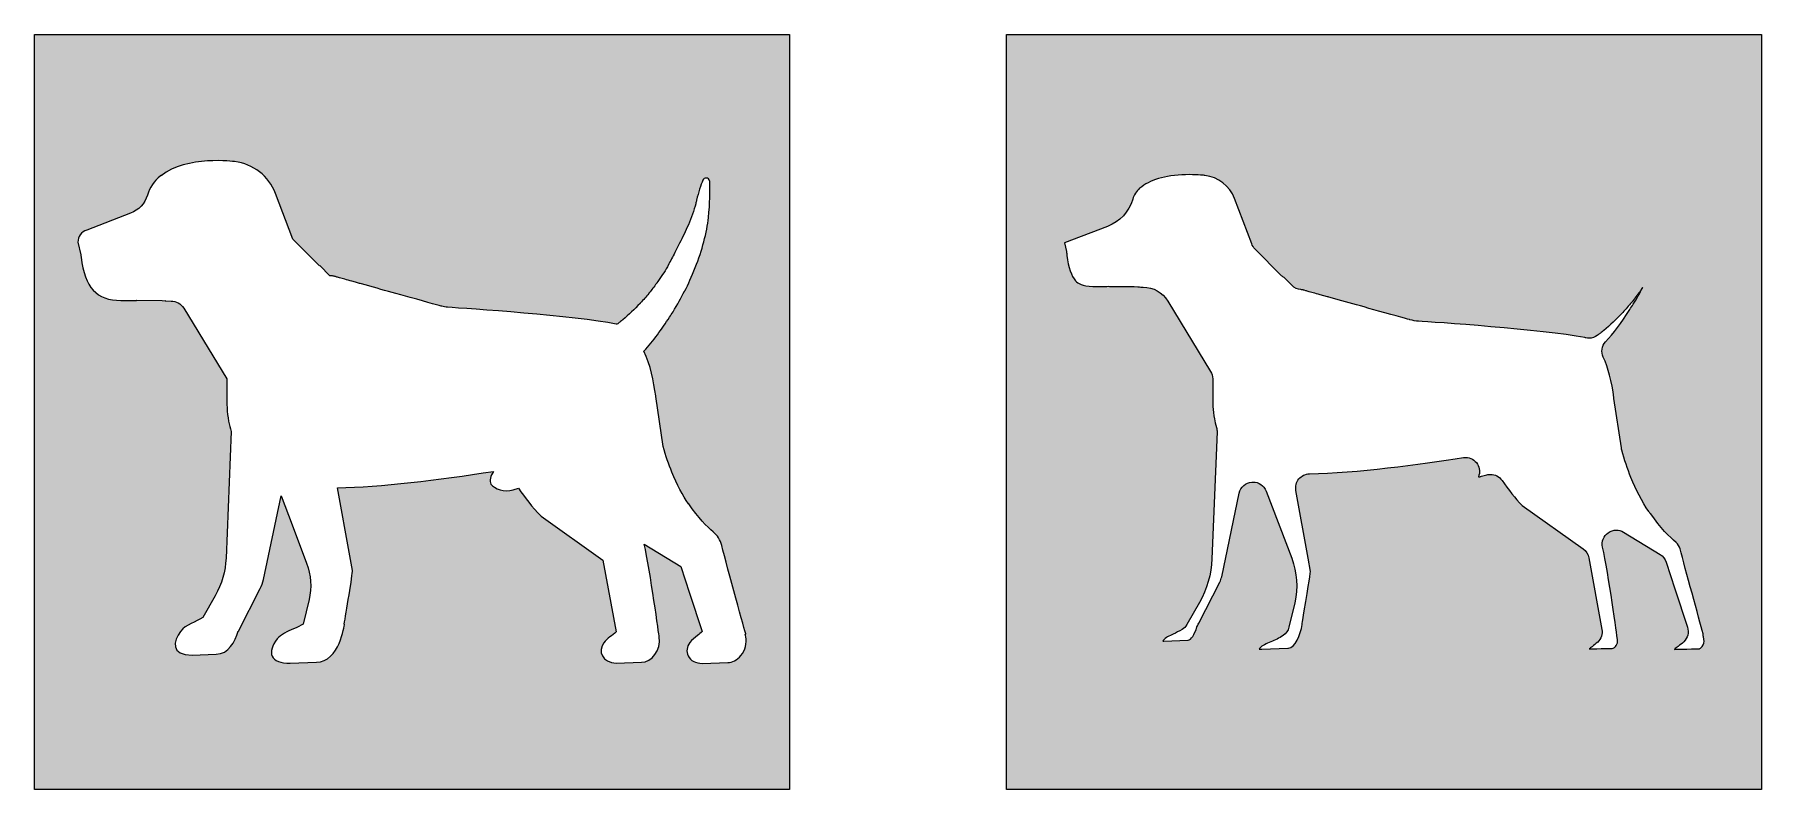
# Model space of a CAD drawing. Extents: x 259 to 1424, y -885 to -136.
# Drawn here: x 259 to 1000, y -460 to -136 of the extents above; entities that cross this region are included whole.
import ezdxf

# ---------------------------------------------------------------- set-up
doc = ezdxf.new("R2010")
doc.units = 0
doc.header["$MEASUREMENT"] = 0
doc.layers.add('Layer 1', color=7, linetype='Continuous', lineweight=0)

msp = doc.modelspace()

# ---------------------------------------------------------------- hatches: boundary and pattern name
at = {"layer": 'Layer 1', "true_color": 0x222a39, "transparency": 33554687}
h = msp.add_hatch(color=179, dxfattribs=at)
h.dxf.hatch_style = 2
edge = h.paths.add_edge_path()
edge.add_spline(control_points=[(562.1, -402.12), (560.52, -404.06), (558.42, -405.22), (556.45, -405.22), (556.45, -405.22), (545.56, -405.52), (545.56, -405.52), (542.72, -405.52), (540.5, -404.36), (539.5, -402.34), (538.6, -400.54), (538.85, -398.32), (540.17, -396.57), (541.07, -395.4), (542.28, -394.47), (543.46, -393.56), (544.18, -393), (544.88, -392.48), (545.48, -391.91), (545.48, -391.91), (540.1, -375.36), (540.1, -375.36), (540.1, -375.36), (536.38, -363.91), (536.38, -363.91), (536.38, -363.91), (520.62, -354.32), (520.62, -354.32), (523.23, -366.03), (527.03, -394.09), (527.03, -394.09), (528.23, -399.86), (523.53, -405.07), (519.46, -405.07), (519.46, -405.07), (508.58, -405.37), (508.58, -405.37), (502.51, -405.37), (500.64, -400.18), (503.3, -396.66), (504.7, -394.8), (506.96, -393.51), (508.56, -392), (508.56, -392), (502.92, -361.24), (502.92, -361.24), (502.92, -361.24), (476.35, -342.4), (476.35, -342.4), (472.46, -338.36), (469.35, -334.34), (466.65, -330.4), (466.65, -330.4), (464.35, -331.02), (464.35, -331.02), (460.81, -332.29), (456.09, -330.54), (454.84, -328.58), (454.06, -327.35), (454.58, -325.03), (455.94, -323.14), (431.9, -326.78), (407.51, -329.89), (389.04, -330.2), (389.04, -330.2), (394.28, -359.39), (394.28, -359.39), (394.28, -359.39), (395.41, -365.69), (395.41, -365.69), (395.52, -366.91), (392.52, -384.71), (391.85, -388.66), (391.85, -388.66), (391.95, -388.68), (391.95, -388.68), (391.95, -388.68), (391.94, -388.82), (391.94, -388.82), (391.91, -388.99), (389.85, -405), (379.95, -405), (379.95, -405), (368.67, -405.44), (368.67, -405.44), (364.48, -405.44), (361.88, -404.45), (360.95, -402.49), (360.06, -400.57), (360.87, -397.78), (363.14, -395.02), (364.81, -393), (367.49, -391.85), (370.08, -390.73), (371.65, -390.06), (373.12, -389.42), (374.28, -388.64), (374.28, -388.64), (376.78, -378.17), (376.78, -378.17), (377.99, -372.94), (377.62, -367.55), (375.73, -362.57), (375.73, -362.57), (369.46, -346.12), (369.46, -346.12), (369.46, -346.12), (364.72, -333.69), (364.72, -333.69), (364.72, -333.69), (357.14, -369.6), (357.14, -369.6), (356.86, -370.93), (356.41, -372.22), (355.79, -373.43), (355.79, -373.43), (346.45, -391.73), (346.45, -391.73), (346.45, -391.73), (346.4, -391.72), (346.4, -391.72), (344.95, -396.23), (342.15, -401.55), (336.93, -401.55), (336.93, -401.55), (326.58, -401.99), (326.58, -401.99), (317.1, -401.99), (318.54, -395.85), (321.6, -391.8), (323.84, -388.83), (328.2, -387.7), (331.1, -385.9), (331.1, -385.9), (336.49, -376.47), (336.49, -376.47), (339.31, -371.54), (340.89, -366.03), (341.12, -360.38), (341.12, -360.38), (343.3, -305.97), (343.3, -305.97), (342.86, -304.52), (342.49, -303.07), (342.24, -301.64), (341.53, -297.66), (341.42, -293.82), (341.42, -290.25), (341.42, -290.25), (341.42, -283.37), (341.42, -283.37), (341.42, -283.37), (335.4, -273.5), (335.4, -273.5), (335.4, -273.5), (322.96, -253.08), (322.96, -253.08), (321.81, -251.16), (319.77, -250.03), (317.53, -250.03), (317.53, -250.03), (314.94, -249.98), (314.94, -249.98), (314.94, -249.98), (315.19, -249.86), (315.19, -249.86), (315.19, -249.86), (313.66, -249.83), (313.66, -249.83), (313.66, -249.83), (302.62, -249.7), (302.62, -249.7), (302.62, -249.7), (302.74, -249.84), (302.74, -249.84), (302.74, -249.84), (296.03, -249.76), (296.03, -249.76), (290.81, -249.76), (286.91, -248.38), (284.14, -245.36), (281.37, -242.35), (279.69, -237.71), (278.92, -231.2), (278.89, -231.01), (278.88, -230.83), (278.86, -230.63), (278.85, -230.46), (278.82, -230.28), (278.81, -230.11), (278.81, -230.11), (277.54, -224.76), (277.54, -224.76), (277.54, -222.36), (279.06, -220.29), (281.34, -219.58), (281.34, -219.58), (300.11, -212.36), (300.11, -212.36), (303.76, -210.94), (306.21, -208.31), (307.37, -204.54), (308.38, -201.3), (310.25, -198.55), (312.91, -196.35), (312.91, -196.35), (313.4, -195.94), (313.4, -195.94), (313.4, -195.94), (313.25, -196.26), (313.25, -196.26), (324.18, -187.42), (344.8, -190.16), (344.8, -190.16), (352.76, -191.09), (359.54, -196.38), (362.39, -203.87), (362.39, -203.87), (369.77, -223.39), (369.77, -223.39), (369.77, -223.39), (381.26, -234.88), (381.26, -234.88), (381.26, -234.88), (381.36, -234.78), (381.36, -234.78), (381.36, -234.78), (385.71, -239.14), (385.71, -239.14), (386.18, -239.17), (386.65, -239.22), (387.12, -239.32), (387.37, -239.36), (387.63, -239.43), (387.88, -239.5), (387.88, -239.5), (387.9, -239.5), (387.93, -239.52), (387.97, -239.52), (388.03, -239.53), (388.07, -239.55), (388.07, -239.55), (388.41, -239.65), (388.41, -239.65), (388.58, -239.69), (388.78, -239.75), (389.04, -239.82), (389.52, -239.96), (390.14, -240.13), (390.91, -240.34), (390.91, -240.34), (392.14, -240.68), (392.14, -240.68), (393.03, -240.94), (394.05, -241.22), (395.18, -241.52), (395.18, -241.52), (396.74, -241.96), (396.74, -241.96), (396.74, -241.96), (398.42, -242.43), (398.42, -242.43), (398.49, -242.46), (398.56, -242.48), (398.65, -242.49), (398.65, -242.49), (401.41, -243.27), (401.41, -243.27), (405.36, -244.37), (409.77, -245.59), (414.02, -246.78), (414.02, -246.78), (416.12, -247.37), (416.12, -247.37), (416.12, -247.37), (418.2, -247.95), (418.2, -247.95), (418.2, -247.95), (420.2, -248.5), (420.2, -248.5), (427.78, -250.61), (433.68, -252.26), (433.68, -252.26), (434.51, -252.49), (435.35, -252.63), (436.2, -252.69), (444.46, -253.23), (490.99, -256.38), (508.62, -259.87), (508.72, -259.89), (508.81, -259.94), (508.91, -259.96), (509.33, -259.65), (509.76, -259.35), (510.17, -259.03), (510.59, -258.7), (511, -258.38), (511.42, -258.04), (514.01, -255.9), (516.49, -253.56), (518.82, -251.04), (518.9, -250.96), (518.97, -250.89), (519.04, -250.81), (520.25, -249.5), (521.42, -248.15), (522.54, -246.77), (522.61, -246.68), (522.68, -246.6), (522.75, -246.51), (523.83, -245.18), (524.86, -243.83), (525.86, -242.45), (525.93, -242.35), (526.01, -242.24), (526.09, -242.13), (526.3, -241.84), (526.49, -241.54), (526.69, -241.24), (528.29, -238.98), (529.76, -236.7), (531.08, -234.4), (531.14, -234.29), (531.21, -234.18), (531.28, -234.07), (531.28, -234.07), (531.13, -234.06), (531.13, -234.06), (531.13, -234.06), (531.25, -233.86), (531.25, -233.86), (532.26, -232.13), (533.21, -230.36), (534.07, -228.58), (534.63, -227.44), (535.2, -226.32), (535.8, -225.14), (537.06, -222.65), (538.37, -220.08), (539.56, -217.34), (540.91, -214.2), (541.94, -211.22), (542.71, -208.23), (542.84, -207.72), (542.96, -207.22), (543.09, -206.72), (543.93, -203.37), (544.73, -200.21), (545.81, -198.08), (546.08, -197.54), (546.59, -197.22), (547.18, -197.22), (547.9, -197.22), (548.66, -197.71), (548.72, -198.66), (548.98, -203.04), (548.8, -207.98), (548.18, -214.19), (547.5, -220.61), (545.49, -228.22), (542.51, -235.63), (540.94, -239.54), (539.53, -242.73), (538.08, -245.68), (538.08, -245.68), (538.01, -245.82), (538.01, -245.82), (538.01, -245.82), (537.89, -245.74), (537.89, -245.74), (536.45, -248.69), (534.86, -251.56), (532.97, -254.59), (532.47, -255.37), (531.97, -256.15), (531.46, -256.93), (528.13, -262.1), (524.61, -267.03), (520.48, -271.57), (523.28, -277.48), (524.75, -284.41), (525.53, -290.76), (525.53, -290.76), (525.56, -290.98), (525.56, -290.98), (525.56, -290.98), (528.8, -312.4), (528.8, -312.4), (528.8, -312.4), (528.8, -312.45), (528.8, -312.45), (529.87, -316.49), (531.11, -320.15), (532.47, -323.48), (534.66, -328.9), (537.13, -333.39), (539.59, -337.07), (539.59, -337.07), (539.59, -337.08), (539.59, -337.08), (539.6, -337.07), (539.61, -337.06), (539.62, -337.06), (539.62, -337.06), (539.72, -337.02), (539.72, -337.02), (539.72, -337.02), (539.77, -337.11), (539.77, -337.11), (543.73, -343.05), (547.61, -346.87), (550.16, -349.04), (552.02, -350.61), (553.3, -352.65), (553.87, -354.92), (556.44, -364.96), (564.08, -392.56), (564.16, -392.83), (564.16, -392.83), (564.2, -393.02), (564.2, -393.02), (564.2, -393.02), (563.93, -393.02), (563.93, -393.02), (564.02, -393.34), (564.09, -393.7), (564.16, -394.07), (564.73, -396.87), (563.99, -399.8), (562.1, -402.12)], knot_values=[0, 0, 0, 0, 1, 1, 1, 2, 2, 2, 3, 3, 3, 4, 4, 4, 5, 5, 5, 6, 6, 6, 7, 7, 7, 8, 8, 8, 9, 9, 9, 10, 10, 10, 11, 11, 11, 12, 12, 12, 13, 13, 13, 14, 14, 14, 15, 15, 15, 16, 16, 16, 17, 17, 17, 18, 18, 18, 19, 19, 19, 20, 20, 20, 21, 21, 21, 22, 22, 22, 23, 23, 23, 24, 24, 24, 25, 25, 25, 26, 26, 26, 27, 27, 27, 28, 28, 28, 29, 29, 29, 30, 30, 30, 31, 31, 31, 32, 32, 32, 33, 33, 33, 34, 34, 34, 35, 35, 35, 36, 36, 36, 37, 37, 37, 38, 38, 38, 39, 39, 39, 40, 40, 40, 41, 41, 41, 42, 42, 42, 43, 43, 43, 44, 44, 44, 45, 45, 45, 46, 46, 46, 47, 47, 47, 48, 48, 48, 49, 49, 49, 50, 50, 50, 51, 51, 51, 52, 52, 52, 53, 53, 53, 54, 54, 54, 55, 55, 55, 56, 56, 56, 57, 57, 57, 58, 58, 58, 59, 59, 59, 60, 60, 60, 61, 61, 61, 62, 62, 62, 63, 63, 63, 64, 64, 64, 65, 65, 65, 66, 66, 66, 67, 67, 67, 68, 68, 68, 69, 69, 69, 70, 70, 70, 71, 71, 71, 72, 72, 72, 73, 73, 73, 74, 74, 74, 75, 75, 75, 76, 76, 76, 77, 77, 77, 78, 78, 78, 79, 79, 79, 80, 80, 80, 81, 81, 81, 82, 82, 82, 83, 83, 83, 84, 84, 84, 85, 85, 85, 86, 86, 86, 87, 87, 87, 88, 88, 88, 89, 89, 89, 90, 90, 90, 91, 91, 91, 92, 92, 92, 93, 93, 93, 94, 94, 94, 95, 95, 95, 96, 96, 96, 97, 97, 97, 98, 98, 98, 99, 99, 99, 100, 100, 100, 101, 101, 101, 102, 102, 102, 103, 103, 103, 104, 104, 104, 105, 105, 105, 106, 106, 106, 107, 107, 107, 108, 108, 108, 109, 109, 109, 110, 110, 110, 111, 111, 111, 112, 112, 112, 113, 113, 113, 114, 114, 114, 115, 115, 115, 116, 116, 116, 117, 117, 117, 118, 118, 118, 119, 119, 119, 120, 120, 120, 121, 121, 121, 122, 122, 122, 123, 123, 123, 124, 124, 124, 125, 125, 125, 126, 126, 126, 127, 127, 127, 128, 128, 128, 129, 129, 129, 130, 130, 130, 131, 131, 131, 132, 132, 132, 133, 133, 133, 134, 134, 134, 135, 135, 135, 136, 136, 136, 137, 137, 137, 138, 138, 138, 139, 139, 139, 140, 140, 140, 141, 141, 141, 142, 142, 142, 143, 143, 143, 143], degree=3, periodic=0)
edge = h.paths.add_edge_path()
edge.add_spline(control_points=[(258.94, -135.63), (258.94, -135.63), (258.94, -459.65), (258.94, -459.65), (258.94, -459.65), (582.95, -459.65), (582.95, -459.65), (582.95, -459.65), (582.95, -135.63), (582.95, -135.63), (582.95, -135.63), (258.94, -135.63), (258.94, -135.63)], knot_values=[0, 0, 0, 0, 1, 1, 1, 2, 2, 2, 3, 3, 3, 4, 4, 4, 4], degree=3, periodic=0)
at = {"layer": 'Layer 1', "true_color": 0x000000, "transparency": 33554687}
h = msp.add_hatch(color=18, dxfattribs=at)
h.dxf.hatch_style = 2
edge = h.paths.add_edge_path()
edge.add_spline(control_points=[(974.62, -398.34), (974.14, -398.93), (973.7, -399.17), (973.54, -399.22), (973.52, -399.22), (962.81, -399.51), (962.81, -399.51), (963.25, -399.12), (963.79, -398.7), (964.28, -398.33), (964.28, -398.33), (964.41, -398.23), (964.41, -398.23), (965.19, -397.63), (966, -397.01), (966.8, -396.25), (968.47, -394.66), (969.08, -392.25), (968.36, -390.06), (968.36, -390.06), (962.99, -373.5), (962.99, -373.5), (962.99, -373.5), (959.26, -362.05), (959.26, -362.05), (958.82, -360.69), (957.9, -359.53), (956.68, -358.79), (956.68, -358.79), (940.92, -349.19), (940.92, -349.19), (939.96, -348.61), (938.88, -348.32), (937.8, -348.32), (936.57, -348.32), (935.35, -348.7), (934.31, -349.44), (932.35, -350.84), (931.42, -353.28), (931.94, -355.62), (934.47, -366.96), (938.23, -394.62), (938.26, -394.9), (938.28, -395.04), (938.31, -395.18), (938.34, -395.32), (938.74, -397.24), (937.15, -398.85), (936.51, -399.07), (936.5, -399.07), (926.21, -399.35), (926.21, -399.35), (926.59, -399.03), (927.02, -398.7), (927.45, -398.37), (928.23, -397.76), (929.05, -397.13), (929.85, -396.38), (931.33, -394.98), (932.01, -392.93), (931.64, -390.92), (931.64, -390.92), (926, -360.16), (926, -360.16), (925.72, -358.62), (924.85, -357.25), (923.57, -356.34), (923.57, -356.34), (897.47, -337.83), (897.47, -337.83), (894.38, -334.59), (891.54, -331.04), (888.79, -327.02), (887.65, -325.35), (885.78, -324.4), (883.83, -324.4), (883.31, -324.4), (882.79, -324.47), (882.27, -324.61), (882.27, -324.61), (879.96, -325.23), (879.96, -325.23), (879.81, -325.27), (879.66, -325.32), (879.51, -325.37), (879.46, -325.39), (879.26, -325.45), (878.89, -325.45), (878.81, -325.45), (878.74, -325.45), (878.66, -325.44), (879.39, -323.7), (879.25, -321.68), (878.24, -320.02), (877.14, -318.22), (875.19, -317.15), (873.12, -317.15), (872.82, -317.15), (872.52, -317.17), (872.22, -317.21), (853.44, -320.05), (826.14, -323.87), (806.12, -324.2), (804.36, -324.23), (802.7, -325.03), (801.58, -326.39), (800.46, -327.75), (800, -329.53), (800.31, -331.26), (800.31, -331.26), (805.56, -360.44), (805.56, -360.44), (805.56, -360.44), (806.55, -366.03), (806.55, -366.03), (806.34, -367.93), (805.35, -374.45), (803.12, -387.67), (803.05, -388.06), (803.02, -388.46), (803.03, -388.86), (802.25, -393.23), (800, -399.01), (797.13, -399.01), (797.13, -399.01), (796.9, -399.01), (796.9, -399.01), (796.9, -399.01), (785.74, -399.45), (785.74, -399.45), (785.27, -399.44), (784.87, -399.42), (784.52, -399.4), (784.65, -399.22), (784.79, -399.04), (784.95, -398.84), (785.68, -397.96), (787.74, -397.06), (789.56, -396.27), (789.56, -396.27), (789.62, -396.25), (789.62, -396.25), (791.28, -395.54), (793.16, -394.73), (794.83, -393.6), (796.06, -392.76), (796.94, -391.49), (797.29, -390.03), (797.29, -390.03), (799.8, -379.52), (799.8, -379.52), (801.28, -373.14), (800.83, -366.54), (798.51, -360.44), (798.51, -360.44), (787.5, -331.55), (787.5, -331.55), (786.61, -329.21), (784.37, -327.69), (781.9, -327.69), (781.74, -327.69), (781.59, -327.7), (781.43, -327.71), (778.78, -327.92), (776.58, -329.85), (776.03, -332.45), (776.03, -332.45), (768.45, -368.36), (768.45, -368.36), (768.28, -369.18), (768, -369.96), (767.62, -370.71), (767.62, -370.71), (758.64, -388.31), (758.64, -388.31), (758.31, -388.79), (758.05, -389.32), (757.86, -389.89), (756.8, -393.22), (755.25, -395.55), (754.11, -395.55), (754.03, -395.55), (753.94, -395.55), (753.86, -395.56), (753.86, -395.56), (743.64, -395.99), (743.64, -395.99), (743.48, -395.99), (743.32, -395.99), (743.18, -395.98), (743.29, -395.8), (743.42, -395.61), (743.57, -395.42), (744.19, -394.6), (746.04, -393.73), (747.67, -392.96), (748.92, -392.38), (750.21, -391.77), (751.45, -391), (752.3, -390.47), (753, -389.74), (753.5, -388.88), (753.5, -388.88), (758.88, -379.45), (758.88, -379.45), (762.16, -373.71), (764.03, -367.2), (764.29, -360.62), (764.29, -360.62), (766.47, -306.22), (766.47, -306.22), (766.5, -305.56), (766.42, -304.9), (766.23, -304.27), (765.81, -302.87), (765.52, -301.67), (765.33, -300.59), (764.68, -296.99), (764.6, -293.5), (764.6, -290.26), (764.6, -290.26), (764.6, -283.37), (764.6, -283.37), (764.6, -282.27), (764.29, -281.19), (763.72, -280.25), (763.72, -280.25), (745.28, -250), (745.28, -250), (743.04, -246.26), (739.09, -244.03), (734.81, -244.03), (734.81, -244.03), (733.73, -244.01), (733.73, -244.01), (733.33, -243.92), (732.91, -243.87), (732.48, -243.86), (732.48, -243.86), (730.91, -243.83), (730.91, -243.83), (730.91, -243.83), (719.83, -243.7), (719.8, -243.7), (719.39, -243.7), (718.98, -243.74), (718.58, -243.83), (718.58, -243.83), (713.21, -243.76), (713.21, -243.76), (708.53, -243.76), (706.71, -242.36), (705.74, -241.3), (703.91, -239.32), (702.67, -235.68), (702.06, -230.5), (702.05, -230.43), (702.05, -230.43), (702.04, -230.36), (702.04, -230.36), (702.02, -230.14), (702.02, -230.14), (702.01, -229.98), (701.99, -229.82), (701.97, -229.61), (701.94, -229.31), (701.9, -229.02), (701.83, -228.73), (701.83, -228.73), (700.96, -225.07), (700.96, -225.07), (700.96, -225.07), (719.46, -217.95), (719.46, -217.95), (724.84, -215.86), (728.58, -211.84), (730.28, -206.32), (730.86, -204.47), (731.83, -202.91), (733.25, -201.56), (733.58, -201.38), (733.9, -201.17), (734.2, -200.93), (738.32, -197.6), (745.57, -195.76), (754.61, -195.76), (758.45, -195.76), (761.17, -196.11), (761.19, -196.11), (761.22, -196.12), (761.25, -196.12), (761.29, -196.12), (767.04, -196.79), (771.9, -200.58), (773.96, -205.99), (773.96, -205.99), (781.34, -225.52), (781.34, -225.52), (781.64, -226.31), (782.1, -227.04), (782.71, -227.64), (782.71, -227.64), (794.19, -239.13), (794.19, -239.13), (794.51, -239.44), (794.85, -239.72), (795.21, -239.95), (795.21, -239.95), (798.65, -243.38), (798.65, -243.38), (799.66, -244.4), (801.01, -245.01), (802.45, -245.12), (802.55, -245.13), (802.87, -245.15), (803.06, -245.19), (803.12, -245.2), (803.17, -245.22), (803.23, -245.23), (803.23, -245.23), (803.36, -245.26), (803.36, -245.26), (803.51, -245.31), (803.66, -245.34), (803.8, -245.38), (803.8, -245.38), (804.53, -245.58), (804.53, -245.58), (804.94, -245.7), (805.44, -245.83), (806.03, -246), (806.03, -246), (807.67, -246.46), (807.67, -246.46), (808.59, -246.72), (809.65, -247.01), (810.73, -247.3), (810.73, -247.3), (813.85, -248.18), (813.85, -248.18), (814.05, -248.24), (814.25, -248.29), (814.42, -248.33), (814.42, -248.33), (816.99, -249.06), (816.99, -249.06), (820.93, -250.15), (825.33, -251.37), (829.6, -252.57), (829.6, -252.57), (831.68, -253.15), (831.68, -253.15), (831.68, -253.15), (833.78, -253.73), (833.78, -253.73), (833.78, -253.73), (835.78, -254.29), (835.78, -254.29), (843.35, -256.39), (849.25, -258.04), (849.27, -258.04), (850.48, -258.38), (851.73, -258.59), (852.99, -258.68), (858.44, -259.03), (906.46, -262.24), (924.3, -265.69), (924.46, -265.74), (924.61, -265.78), (924.77, -265.81), (925.21, -265.91), (925.65, -265.96), (926.09, -265.96), (927.37, -265.96), (928.63, -265.55), (929.67, -264.77), (929.67, -264.77), (930.07, -264.48), (930.07, -264.48), (930.4, -264.24), (930.73, -264), (931.03, -263.77), (931.49, -263.41), (931.96, -263.04), (932.41, -262.67), (935.19, -260.38), (937.88, -257.84), (940.45, -255.07), (940.45, -255.07), (940.64, -254.87), (940.64, -254.87), (941.9, -253.5), (943.16, -252.05), (944.35, -250.59), (944.35, -250.59), (944.59, -250.29), (944.59, -250.29), (945.72, -248.9), (946.83, -247.45), (947.87, -246.02), (947.87, -246.02), (948.14, -245.64), (948.14, -245.64), (948.3, -245.41), (948.45, -245.19), (948.61, -244.96), (948.61, -244.96), (948.78, -244.7), (948.78, -244.7), (948.91, -244.52), (949.03, -244.34), (949.15, -244.16), (947.94, -246.58), (946.59, -248.96), (945.08, -251.37), (944.6, -252.13), (944.12, -252.89), (943.6, -253.69), (939.92, -259.4), (936.62, -263.8), (933.22, -267.53), (931.59, -269.33), (931.2, -271.94), (932.24, -274.14), (934.37, -278.64), (935.89, -284.48), (936.77, -291.58), (936.77, -291.58), (936.81, -291.88), (936.81, -291.88), (936.81, -291.88), (940.01, -313.07), (940.01, -313.07), (940.05, -313.38), (940.1, -313.68), (940.18, -313.98), (941.28, -318.14), (942.6, -322.1), (944.09, -325.73), (946.23, -331.03), (948.82, -335.97), (951.78, -340.41), (952.03, -340.77), (952.31, -341.11), (952.62, -341.4), (956.72, -347.36), (960.74, -351.31), (963.46, -353.62), (964.36, -354.38), (964.96, -355.31), (965.23, -356.42), (967.4, -364.86), (973.34, -386.45), (975.12, -392.85), (975.1, -393.41), (975.16, -393.97), (975.31, -394.53), (975.36, -394.74), (975.4, -394.97), (975.46, -395.26), (975.68, -396.32), (975.38, -397.41), (974.62, -398.34)], knot_values=[0, 0, 0, 0, 1, 1, 1, 2, 2, 2, 3, 3, 3, 4, 4, 4, 5, 5, 5, 6, 6, 6, 7, 7, 7, 8, 8, 8, 9, 9, 9, 10, 10, 10, 11, 11, 11, 12, 12, 12, 13, 13, 13, 14, 14, 14, 15, 15, 15, 16, 16, 16, 17, 17, 17, 18, 18, 18, 19, 19, 19, 20, 20, 20, 21, 21, 21, 22, 22, 22, 23, 23, 23, 24, 24, 24, 25, 25, 25, 26, 26, 26, 27, 27, 27, 28, 28, 28, 29, 29, 29, 30, 30, 30, 31, 31, 31, 32, 32, 32, 33, 33, 33, 34, 34, 34, 35, 35, 35, 36, 36, 36, 37, 37, 37, 38, 38, 38, 39, 39, 39, 40, 40, 40, 41, 41, 41, 42, 42, 42, 43, 43, 43, 44, 44, 44, 45, 45, 45, 46, 46, 46, 47, 47, 47, 48, 48, 48, 49, 49, 49, 50, 50, 50, 51, 51, 51, 52, 52, 52, 53, 53, 53, 54, 54, 54, 55, 55, 55, 56, 56, 56, 57, 57, 57, 58, 58, 58, 59, 59, 59, 60, 60, 60, 61, 61, 61, 62, 62, 62, 63, 63, 63, 64, 64, 64, 65, 65, 65, 66, 66, 66, 67, 67, 67, 68, 68, 68, 69, 69, 69, 70, 70, 70, 71, 71, 71, 72, 72, 72, 73, 73, 73, 74, 74, 74, 75, 75, 75, 76, 76, 76, 77, 77, 77, 78, 78, 78, 79, 79, 79, 80, 80, 80, 81, 81, 81, 82, 82, 82, 83, 83, 83, 84, 84, 84, 85, 85, 85, 86, 86, 86, 87, 87, 87, 88, 88, 88, 89, 89, 89, 90, 90, 90, 91, 91, 91, 92, 92, 92, 93, 93, 93, 94, 94, 94, 95, 95, 95, 96, 96, 96, 97, 97, 97, 98, 98, 98, 99, 99, 99, 100, 100, 100, 101, 101, 101, 102, 102, 102, 103, 103, 103, 104, 104, 104, 105, 105, 105, 106, 106, 106, 107, 107, 107, 108, 108, 108, 109, 109, 109, 110, 110, 110, 111, 111, 111, 112, 112, 112, 113, 113, 113, 114, 114, 114, 115, 115, 115, 116, 116, 116, 117, 117, 117, 118, 118, 118, 119, 119, 119, 120, 120, 120, 121, 121, 121, 122, 122, 122, 123, 123, 123, 124, 124, 124, 125, 125, 125, 126, 126, 126, 127, 127, 127, 128, 128, 128, 129, 129, 129, 130, 130, 130, 131, 131, 131, 132, 132, 132, 133, 133, 133, 134, 134, 134, 135, 135, 135, 136, 136, 136, 137, 137, 137, 138, 138, 138, 139, 139, 139, 140, 140, 140, 141, 141, 141, 142, 142, 142, 143, 143, 143, 144, 144, 144, 145, 145, 145, 146, 146, 146, 147, 147, 147, 148, 148, 148, 149, 149, 149, 150, 150, 150, 151, 151, 151, 152, 152, 152, 153, 153, 153, 154, 154, 154, 154], degree=3, periodic=0)
edge = h.paths.add_edge_path()
edge.add_spline(control_points=[(676.12, -135.63), (676.12, -135.63), (676.12, -459.65), (676.12, -459.65), (676.12, -459.65), (1000.13, -459.65), (1000.13, -459.65), (1000.13, -459.65), (1000.13, -135.63), (1000.13, -135.63), (1000.13, -135.63), (676.12, -135.63), (676.12, -135.63)], knot_values=[0, 0, 0, 0, 1, 1, 1, 2, 2, 2, 3, 3, 3, 4, 4, 4, 4], degree=3, periodic=0)

# ---------------------------------------------------------------- linework, layer by layer
at = {"layer": 'Layer 1'}
for points, knots in [([(258.94, -135.63), (258.94, -135.63), (258.94, -459.65), (258.94, -459.65), (258.94, -459.65), (582.95, -459.65), (582.95, -459.65), (582.95, -459.65), (582.95, -135.63), (582.95, -135.63), (582.95, -135.63), (258.94, -135.63), (258.94, -135.63)], [0, 0, 0, 0, 1, 1, 1, 2, 2, 2, 3, 3, 3, 4, 4, 4, 4]), ([(676.12, -135.63), (676.12, -135.63), (676.12, -459.65), (676.12, -459.65), (676.12, -459.65), (1000.13, -459.65), (1000.13, -459.65), (1000.13, -459.65), (1000.13, -135.63), (1000.13, -135.63), (1000.13, -135.63), (676.12, -135.63), (676.12, -135.63)], [0, 0, 0, 0, 1, 1, 1, 2, 2, 2, 3, 3, 3, 4, 4, 4, 4]), ([(562.1, -402.12), (560.52, -404.06), (558.42, -405.22), (556.45, -405.22), (556.45, -405.22), (545.56, -405.52), (545.56, -405.52), (542.72, -405.52), (540.5, -404.36), (539.5, -402.34), (538.6, -400.54), (538.85, -398.32), (540.17, -396.57), (541.07, -395.4), (542.28, -394.47), (543.46, -393.56), (544.18, -393), (544.88, -392.48), (545.48, -391.91), (545.48, -391.91), (540.1, -375.36), (540.1, -375.36), (540.1, -375.36), (536.38, -363.91), (536.38, -363.91), (536.38, -363.91), (520.62, -354.32), (520.62, -354.32), (523.23, -366.03), (527.03, -394.09), (527.03, -394.09), (528.23, -399.86), (523.53, -405.07), (519.46, -405.07), (519.46, -405.07), (508.58, -405.37), (508.58, -405.37), (502.51, -405.37), (500.64, -400.18), (503.3, -396.66), (504.7, -394.8), (506.96, -393.51), (508.56, -392), (508.56, -392), (502.92, -361.24), (502.92, -361.24), (502.92, -361.24), (476.35, -342.4), (476.35, -342.4), (472.46, -338.36), (469.35, -334.34), (466.65, -330.4), (466.65, -330.4), (464.35, -331.02), (464.35, -331.02), (460.81, -332.29), (456.09, -330.54), (454.84, -328.58), (454.06, -327.35), (454.58, -325.03), (455.94, -323.14), (431.9, -326.78), (407.51, -329.89), (389.04, -330.2), (389.04, -330.2), (394.28, -359.39), (394.28, -359.39), (394.28, -359.39), (395.41, -365.69), (395.41, -365.69), (395.52, -366.91), (392.52, -384.71), (391.85, -388.66), (391.85, -388.66), (391.95, -388.68), (391.95, -388.68), (391.95, -388.68), (391.94, -388.82), (391.94, -388.82), (391.91, -388.99), (389.85, -405), (379.95, -405), (379.95, -405), (368.67, -405.44), (368.67, -405.44), (364.48, -405.44), (361.88, -404.45), (360.95, -402.49), (360.06, -400.57), (360.87, -397.78), (363.14, -395.02), (364.81, -393), (367.49, -391.85), (370.08, -390.73), (371.65, -390.06), (373.12, -389.42), (374.28, -388.64), (374.28, -388.64), (376.78, -378.17), (376.78, -378.17), (377.99, -372.94), (377.62, -367.55), (375.73, -362.57), (375.73, -362.57), (369.46, -346.12), (369.46, -346.12), (369.46, -346.12), (364.72, -333.69), (364.72, -333.69), (364.72, -333.69), (357.14, -369.6), (357.14, -369.6), (356.86, -370.93), (356.41, -372.22), (355.79, -373.43), (355.79, -373.43), (346.45, -391.73), (346.45, -391.73), (346.45, -391.73), (346.4, -391.72), (346.4, -391.72), (344.95, -396.23), (342.15, -401.55), (336.93, -401.55), (336.93, -401.55), (326.58, -401.99), (326.58, -401.99), (317.1, -401.99), (318.54, -395.85), (321.6, -391.8), (323.84, -388.83), (328.2, -387.7), (331.1, -385.9), (331.1, -385.9), (336.49, -376.47), (336.49, -376.47), (339.31, -371.54), (340.89, -366.03), (341.12, -360.38), (341.12, -360.38), (343.3, -305.97), (343.3, -305.97), (342.86, -304.52), (342.49, -303.07), (342.24, -301.64), (341.53, -297.66), (341.42, -293.82), (341.42, -290.25), (341.42, -290.25), (341.42, -283.37), (341.42, -283.37), (341.42, -283.37), (335.4, -273.5), (335.4, -273.5), (335.4, -273.5), (322.96, -253.08), (322.96, -253.08), (321.81, -251.16), (319.77, -250.03), (317.53, -250.03), (317.53, -250.03), (314.94, -249.98), (314.94, -249.98), (314.94, -249.98), (315.19, -249.86), (315.19, -249.86), (315.19, -249.86), (313.66, -249.83), (313.66, -249.83), (313.66, -249.83), (302.62, -249.7), (302.62, -249.7), (302.62, -249.7), (302.74, -249.84), (302.74, -249.84), (302.74, -249.84), (296.03, -249.76), (296.03, -249.76), (290.81, -249.76), (286.91, -248.38), (284.14, -245.36), (281.37, -242.35), (279.69, -237.71), (278.92, -231.2), (278.89, -231.01), (278.88, -230.83), (278.86, -230.63), (278.85, -230.46), (278.82, -230.28), (278.81, -230.11), (278.81, -230.11), (277.54, -224.76), (277.54, -224.76), (277.54, -222.36), (279.06, -220.29), (281.34, -219.58), (281.34, -219.58), (300.11, -212.36), (300.11, -212.36), (303.76, -210.94), (306.21, -208.31), (307.37, -204.54), (308.38, -201.3), (310.25, -198.55), (312.91, -196.35), (312.91, -196.35), (313.4, -195.94), (313.4, -195.94), (313.4, -195.94), (313.25, -196.26), (313.25, -196.26), (324.18, -187.42), (344.8, -190.16), (344.8, -190.16), (352.76, -191.09), (359.54, -196.38), (362.39, -203.87), (362.39, -203.87), (369.77, -223.39), (369.77, -223.39), (369.77, -223.39), (381.26, -234.88), (381.26, -234.88), (381.26, -234.88), (381.36, -234.78), (381.36, -234.78), (381.36, -234.78), (385.71, -239.14), (385.71, -239.14), (386.18, -239.17), (386.65, -239.22), (387.12, -239.32), (387.37, -239.36), (387.63, -239.43), (387.88, -239.5), (387.88, -239.5), (387.9, -239.5), (387.93, -239.52), (387.97, -239.52), (388.03, -239.53), (388.07, -239.55), (388.07, -239.55), (388.41, -239.65), (388.41, -239.65), (388.58, -239.69), (388.78, -239.75), (389.04, -239.82), (389.52, -239.96), (390.14, -240.13), (390.91, -240.34), (390.91, -240.34), (392.14, -240.68), (392.14, -240.68), (393.03, -240.94), (394.05, -241.22), (395.18, -241.52), (395.18, -241.52), (396.74, -241.96), (396.74, -241.96), (396.74, -241.96), (398.42, -242.43), (398.42, -242.43), (398.49, -242.46), (398.56, -242.48), (398.65, -242.49), (398.65, -242.49), (401.41, -243.27), (401.41, -243.27), (405.36, -244.37), (409.77, -245.59), (414.02, -246.78), (414.02, -246.78), (416.12, -247.37), (416.12, -247.37), (416.12, -247.37), (418.2, -247.95), (418.2, -247.95), (418.2, -247.95), (420.2, -248.5), (420.2, -248.5), (427.78, -250.61), (433.68, -252.26), (433.68, -252.26), (434.51, -252.49), (435.35, -252.63), (436.2, -252.69), (444.46, -253.23), (490.99, -256.38), (508.62, -259.87), (508.72, -259.89), (508.81, -259.94), (508.91, -259.96), (509.33, -259.65), (509.76, -259.35), (510.17, -259.03), (510.59, -258.7), (511, -258.38), (511.42, -258.04), (514.01, -255.9), (516.49, -253.56), (518.82, -251.04), (518.9, -250.96), (518.97, -250.89), (519.04, -250.81), (520.25, -249.5), (521.42, -248.15), (522.54, -246.77), (522.61, -246.68), (522.68, -246.6), (522.75, -246.51), (523.83, -245.18), (524.86, -243.83), (525.86, -242.45), (525.93, -242.35), (526.01, -242.24), (526.09, -242.13), (526.3, -241.84), (526.49, -241.54), (526.69, -241.24), (528.29, -238.98), (529.76, -236.7), (531.08, -234.4), (531.14, -234.29), (531.21, -234.18), (531.28, -234.07), (531.28, -234.07), (531.13, -234.06), (531.13, -234.06), (531.13, -234.06), (531.25, -233.86), (531.25, -233.86), (532.26, -232.13), (533.21, -230.36), (534.07, -228.58), (534.63, -227.44), (535.2, -226.32), (535.8, -225.14), (537.06, -222.65), (538.37, -220.08), (539.56, -217.34), (540.91, -214.2), (541.94, -211.22), (542.71, -208.23), (542.84, -207.72), (542.96, -207.22), (543.09, -206.72), (543.93, -203.37), (544.73, -200.21), (545.81, -198.08), (546.08, -197.54), (546.59, -197.22), (547.18, -197.22), (547.9, -197.22), (548.66, -197.71), (548.72, -198.66), (548.98, -203.04), (548.8, -207.98), (548.18, -214.19), (547.5, -220.61), (545.49, -228.22), (542.51, -235.63), (540.94, -239.54), (539.53, -242.73), (538.08, -245.68), (538.08, -245.68), (538.01, -245.82), (538.01, -245.82), (538.01, -245.82), (537.89, -245.74), (537.89, -245.74), (536.45, -248.69), (534.86, -251.56), (532.97, -254.59), (532.47, -255.37), (531.97, -256.15), (531.46, -256.93), (528.13, -262.1), (524.61, -267.03), (520.48, -271.57), (523.28, -277.48), (524.75, -284.41), (525.53, -290.76), (525.53, -290.76), (525.56, -290.98), (525.56, -290.98), (525.56, -290.98), (528.8, -312.4), (528.8, -312.4), (528.8, -312.4), (528.8, -312.45), (528.8, -312.45), (529.87, -316.49), (531.11, -320.15), (532.47, -323.48), (534.66, -328.9), (537.13, -333.39), (539.59, -337.07), (539.59, -337.07), (539.59, -337.08), (539.59, -337.08), (539.6, -337.07), (539.61, -337.06), (539.62, -337.06), (539.62, -337.06), (539.72, -337.02), (539.72, -337.02), (539.72, -337.02), (539.77, -337.11), (539.77, -337.11), (543.73, -343.05), (547.61, -346.87), (550.16, -349.04), (552.02, -350.61), (553.3, -352.65), (553.87, -354.92), (556.44, -364.96), (564.08, -392.56), (564.16, -392.83), (564.16, -392.83), (564.2, -393.02), (564.2, -393.02), (564.2, -393.02), (563.93, -393.02), (563.93, -393.02), (564.02, -393.34), (564.09, -393.7), (564.16, -394.07), (564.73, -396.87), (563.99, -399.8), (562.1, -402.12)], [0, 0, 0, 0, 1, 1, 1, 2, 2, 2, 3, 3, 3, 4, 4, 4, 5, 5, 5, 6, 6, 6, 7, 7, 7, 8, 8, 8, 9, 9, 9, 10, 10, 10, 11, 11, 11, 12, 12, 12, 13, 13, 13, 14, 14, 14, 15, 15, 15, 16, 16, 16, 17, 17, 17, 18, 18, 18, 19, 19, 19, 20, 20, 20, 21, 21, 21, 22, 22, 22, 23, 23, 23, 24, 24, 24, 25, 25, 25, 26, 26, 26, 27, 27, 27, 28, 28, 28, 29, 29, 29, 30, 30, 30, 31, 31, 31, 32, 32, 32, 33, 33, 33, 34, 34, 34, 35, 35, 35, 36, 36, 36, 37, 37, 37, 38, 38, 38, 39, 39, 39, 40, 40, 40, 41, 41, 41, 42, 42, 42, 43, 43, 43, 44, 44, 44, 45, 45, 45, 46, 46, 46, 47, 47, 47, 48, 48, 48, 49, 49, 49, 50, 50, 50, 51, 51, 51, 52, 52, 52, 53, 53, 53, 54, 54, 54, 55, 55, 55, 56, 56, 56, 57, 57, 57, 58, 58, 58, 59, 59, 59, 60, 60, 60, 61, 61, 61, 62, 62, 62, 63, 63, 63, 64, 64, 64, 65, 65, 65, 66, 66, 66, 67, 67, 67, 68, 68, 68, 69, 69, 69, 70, 70, 70, 71, 71, 71, 72, 72, 72, 73, 73, 73, 74, 74, 74, 75, 75, 75, 76, 76, 76, 77, 77, 77, 78, 78, 78, 79, 79, 79, 80, 80, 80, 81, 81, 81, 82, 82, 82, 83, 83, 83, 84, 84, 84, 85, 85, 85, 86, 86, 86, 87, 87, 87, 88, 88, 88, 89, 89, 89, 90, 90, 90, 91, 91, 91, 92, 92, 92, 93, 93, 93, 94, 94, 94, 95, 95, 95, 96, 96, 96, 97, 97, 97, 98, 98, 98, 99, 99, 99, 100, 100, 100, 101, 101, 101, 102, 102, 102, 103, 103, 103, 104, 104, 104, 105, 105, 105, 106, 106, 106, 107, 107, 107, 108, 108, 108, 109, 109, 109, 110, 110, 110, 111, 111, 111, 112, 112, 112, 113, 113, 113, 114, 114, 114, 115, 115, 115, 116, 116, 116, 117, 117, 117, 118, 118, 118, 119, 119, 119, 120, 120, 120, 121, 121, 121, 122, 122, 122, 123, 123, 123, 124, 124, 124, 125, 125, 125, 126, 126, 126, 127, 127, 127, 128, 128, 128, 129, 129, 129, 130, 130, 130, 131, 131, 131, 132, 132, 132, 133, 133, 133, 134, 134, 134, 135, 135, 135, 136, 136, 136, 137, 137, 137, 138, 138, 138, 139, 139, 139, 140, 140, 140, 141, 141, 141, 142, 142, 142, 143, 143, 143, 143]), ([(974.62, -398.34), (974.14, -398.93), (973.7, -399.17), (973.54, -399.22), (973.52, -399.22), (962.81, -399.51), (962.81, -399.51), (963.25, -399.12), (963.79, -398.7), (964.28, -398.33), (964.28, -398.33), (964.41, -398.23), (964.41, -398.23), (965.19, -397.63), (966, -397.01), (966.8, -396.25), (968.47, -394.66), (969.08, -392.25), (968.36, -390.06), (968.36, -390.06), (962.99, -373.5), (962.99, -373.5), (962.99, -373.5), (959.26, -362.05), (959.26, -362.05), (958.82, -360.69), (957.9, -359.53), (956.68, -358.79), (956.68, -358.79), (940.92, -349.19), (940.92, -349.19), (939.96, -348.61), (938.88, -348.32), (937.8, -348.32), (936.57, -348.32), (935.35, -348.7), (934.31, -349.44), (932.35, -350.84), (931.42, -353.28), (931.94, -355.62), (934.47, -366.96), (938.23, -394.62), (938.26, -394.9), (938.28, -395.04), (938.31, -395.18), (938.34, -395.32), (938.74, -397.24), (937.15, -398.85), (936.51, -399.07), (936.5, -399.07), (926.21, -399.35), (926.21, -399.35), (926.59, -399.03), (927.02, -398.7), (927.45, -398.37), (928.23, -397.76), (929.05, -397.13), (929.85, -396.38), (931.33, -394.98), (932.01, -392.93), (931.64, -390.92), (931.64, -390.92), (926, -360.16), (926, -360.16), (925.72, -358.62), (924.85, -357.25), (923.57, -356.34), (923.57, -356.34), (897.47, -337.83), (897.47, -337.83), (894.38, -334.59), (891.54, -331.04), (888.79, -327.02), (887.65, -325.35), (885.78, -324.4), (883.83, -324.4), (883.31, -324.4), (882.79, -324.47), (882.27, -324.61), (882.27, -324.61), (879.96, -325.23), (879.96, -325.23), (879.81, -325.27), (879.66, -325.32), (879.51, -325.37), (879.46, -325.39), (879.26, -325.45), (878.89, -325.45), (878.81, -325.45), (878.74, -325.45), (878.66, -325.44), (879.39, -323.7), (879.25, -321.68), (878.24, -320.02), (877.14, -318.22), (875.19, -317.15), (873.12, -317.15), (872.82, -317.15), (872.52, -317.17), (872.22, -317.21), (853.44, -320.05), (826.14, -323.87), (806.12, -324.2), (804.36, -324.23), (802.7, -325.03), (801.58, -326.39), (800.46, -327.75), (800, -329.53), (800.31, -331.26), (800.31, -331.26), (805.56, -360.44), (805.56, -360.44), (805.56, -360.44), (806.55, -366.03), (806.55, -366.03), (806.34, -367.93), (805.35, -374.45), (803.12, -387.67), (803.05, -388.06), (803.02, -388.46), (803.03, -388.86), (802.25, -393.23), (800, -399.01), (797.13, -399.01), (797.13, -399.01), (796.9, -399.01), (796.9, -399.01), (796.9, -399.01), (785.74, -399.45), (785.74, -399.45), (785.27, -399.44), (784.87, -399.42), (784.52, -399.4), (784.65, -399.22), (784.79, -399.04), (784.95, -398.84), (785.68, -397.96), (787.74, -397.06), (789.56, -396.27), (789.56, -396.27), (789.62, -396.25), (789.62, -396.25), (791.28, -395.54), (793.16, -394.73), (794.83, -393.6), (796.06, -392.76), (796.94, -391.49), (797.29, -390.03), (797.29, -390.03), (799.8, -379.52), (799.8, -379.52), (801.28, -373.14), (800.83, -366.54), (798.51, -360.44), (798.51, -360.44), (787.5, -331.55), (787.5, -331.55), (786.61, -329.21), (784.37, -327.69), (781.9, -327.69), (781.74, -327.69), (781.59, -327.7), (781.43, -327.71), (778.78, -327.92), (776.58, -329.85), (776.03, -332.45), (776.03, -332.45), (768.45, -368.36), (768.45, -368.36), (768.28, -369.18), (768, -369.96), (767.62, -370.71), (767.62, -370.71), (758.64, -388.31), (758.64, -388.31), (758.31, -388.79), (758.05, -389.32), (757.86, -389.89), (756.8, -393.22), (755.25, -395.55), (754.11, -395.55), (754.03, -395.55), (753.94, -395.55), (753.86, -395.56), (753.86, -395.56), (743.64, -395.99), (743.64, -395.99), (743.48, -395.99), (743.32, -395.99), (743.18, -395.98), (743.29, -395.8), (743.42, -395.61), (743.57, -395.42), (744.19, -394.6), (746.04, -393.73), (747.67, -392.96), (748.92, -392.38), (750.21, -391.77), (751.45, -391), (752.3, -390.47), (753, -389.74), (753.5, -388.88), (753.5, -388.88), (758.88, -379.45), (758.88, -379.45), (762.16, -373.71), (764.03, -367.2), (764.29, -360.62), (764.29, -360.62), (766.47, -306.22), (766.47, -306.22), (766.5, -305.56), (766.42, -304.9), (766.23, -304.27), (765.81, -302.87), (765.52, -301.67), (765.33, -300.59), (764.68, -296.99), (764.6, -293.5), (764.6, -290.26), (764.6, -290.26), (764.6, -283.37), (764.6, -283.37), (764.6, -282.27), (764.29, -281.19), (763.72, -280.25), (763.72, -280.25), (745.28, -250), (745.28, -250), (743.04, -246.26), (739.09, -244.03), (734.81, -244.03), (734.81, -244.03), (733.73, -244.01), (733.73, -244.01), (733.33, -243.92), (732.91, -243.87), (732.48, -243.86), (732.48, -243.86), (730.91, -243.83), (730.91, -243.83), (730.91, -243.83), (719.83, -243.7), (719.8, -243.7), (719.39, -243.7), (718.98, -243.74), (718.58, -243.83), (718.58, -243.83), (713.21, -243.76), (713.21, -243.76), (708.53, -243.76), (706.71, -242.36), (705.74, -241.3), (703.91, -239.32), (702.67, -235.68), (702.06, -230.5), (702.05, -230.43), (702.05, -230.43), (702.04, -230.36), (702.04, -230.36), (702.02, -230.14), (702.02, -230.14), (702.01, -229.98), (701.99, -229.82), (701.97, -229.61), (701.94, -229.31), (701.9, -229.02), (701.83, -228.73), (701.83, -228.73), (700.96, -225.07), (700.96, -225.07), (700.96, -225.07), (719.46, -217.95), (719.46, -217.95), (724.84, -215.86), (728.58, -211.84), (730.28, -206.32), (730.86, -204.47), (731.83, -202.91), (733.25, -201.56), (733.58, -201.38), (733.9, -201.17), (734.2, -200.93), (738.32, -197.6), (745.57, -195.76), (754.61, -195.76), (758.45, -195.76), (761.17, -196.11), (761.19, -196.11), (761.22, -196.12), (761.25, -196.12), (761.29, -196.12), (767.04, -196.79), (771.9, -200.58), (773.96, -205.99), (773.96, -205.99), (781.34, -225.52), (781.34, -225.52), (781.64, -226.31), (782.1, -227.04), (782.71, -227.64), (782.71, -227.64), (794.19, -239.13), (794.19, -239.13), (794.51, -239.44), (794.85, -239.72), (795.21, -239.95), (795.21, -239.95), (798.65, -243.38), (798.65, -243.38), (799.66, -244.4), (801.01, -245.01), (802.45, -245.12), (802.55, -245.13), (802.87, -245.15), (803.06, -245.19), (803.12, -245.2), (803.17, -245.22), (803.23, -245.23), (803.23, -245.23), (803.36, -245.26), (803.36, -245.26), (803.51, -245.31), (803.66, -245.34), (803.8, -245.38), (803.8, -245.38), (804.53, -245.58), (804.53, -245.58), (804.94, -245.7), (805.44, -245.83), (806.03, -246), (806.03, -246), (807.67, -246.46), (807.67, -246.46), (808.59, -246.72), (809.65, -247.01), (810.73, -247.3), (810.73, -247.3), (813.85, -248.18), (813.85, -248.18), (814.05, -248.24), (814.25, -248.29), (814.42, -248.33), (814.42, -248.33), (816.99, -249.06), (816.99, -249.06), (820.93, -250.15), (825.33, -251.37), (829.6, -252.57), (829.6, -252.57), (831.68, -253.15), (831.68, -253.15), (831.68, -253.15), (833.78, -253.73), (833.78, -253.73), (833.78, -253.73), (835.78, -254.29), (835.78, -254.29), (843.35, -256.39), (849.25, -258.04), (849.27, -258.04), (850.48, -258.38), (851.73, -258.59), (852.99, -258.68), (858.44, -259.03), (906.46, -262.24), (924.3, -265.69), (924.46, -265.74), (924.61, -265.78), (924.77, -265.81), (925.21, -265.91), (925.65, -265.96), (926.09, -265.96), (927.37, -265.96), (928.63, -265.55), (929.67, -264.77), (929.67, -264.77), (930.07, -264.48), (930.07, -264.48), (930.4, -264.24), (930.73, -264), (931.03, -263.77), (931.49, -263.41), (931.96, -263.04), (932.41, -262.67), (935.19, -260.38), (937.88, -257.84), (940.45, -255.07), (940.45, -255.07), (940.64, -254.87), (940.64, -254.87), (941.9, -253.5), (943.16, -252.05), (944.35, -250.59), (944.35, -250.59), (944.59, -250.29), (944.59, -250.29), (945.72, -248.9), (946.83, -247.45), (947.87, -246.02), (947.87, -246.02), (948.14, -245.64), (948.14, -245.64), (948.3, -245.41), (948.45, -245.19), (948.61, -244.96), (948.61, -244.96), (948.78, -244.7), (948.78, -244.7), (948.91, -244.52), (949.03, -244.34), (949.15, -244.16), (947.94, -246.58), (946.59, -248.96), (945.08, -251.37), (944.6, -252.13), (944.12, -252.89), (943.6, -253.69), (939.92, -259.4), (936.62, -263.8), (933.22, -267.53), (931.59, -269.33), (931.2, -271.94), (932.24, -274.14), (934.37, -278.64), (935.89, -284.48), (936.77, -291.58), (936.77, -291.58), (936.81, -291.88), (936.81, -291.88), (936.81, -291.88), (940.01, -313.07), (940.01, -313.07), (940.05, -313.38), (940.1, -313.68), (940.18, -313.98), (941.28, -318.14), (942.6, -322.1), (944.09, -325.73), (946.23, -331.03), (948.82, -335.97), (951.78, -340.41), (952.03, -340.77), (952.31, -341.11), (952.62, -341.4), (956.72, -347.36), (960.74, -351.31), (963.46, -353.62), (964.36, -354.38), (964.96, -355.31), (965.23, -356.42), (967.4, -364.86), (973.34, -386.45), (975.12, -392.85), (975.1, -393.41), (975.16, -393.97), (975.31, -394.53), (975.36, -394.74), (975.4, -394.97), (975.46, -395.26), (975.68, -396.32), (975.38, -397.41), (974.62, -398.34)], [0, 0, 0, 0, 1, 1, 1, 2, 2, 2, 3, 3, 3, 4, 4, 4, 5, 5, 5, 6, 6, 6, 7, 7, 7, 8, 8, 8, 9, 9, 9, 10, 10, 10, 11, 11, 11, 12, 12, 12, 13, 13, 13, 14, 14, 14, 15, 15, 15, 16, 16, 16, 17, 17, 17, 18, 18, 18, 19, 19, 19, 20, 20, 20, 21, 21, 21, 22, 22, 22, 23, 23, 23, 24, 24, 24, 25, 25, 25, 26, 26, 26, 27, 27, 27, 28, 28, 28, 29, 29, 29, 30, 30, 30, 31, 31, 31, 32, 32, 32, 33, 33, 33, 34, 34, 34, 35, 35, 35, 36, 36, 36, 37, 37, 37, 38, 38, 38, 39, 39, 39, 40, 40, 40, 41, 41, 41, 42, 42, 42, 43, 43, 43, 44, 44, 44, 45, 45, 45, 46, 46, 46, 47, 47, 47, 48, 48, 48, 49, 49, 49, 50, 50, 50, 51, 51, 51, 52, 52, 52, 53, 53, 53, 54, 54, 54, 55, 55, 55, 56, 56, 56, 57, 57, 57, 58, 58, 58, 59, 59, 59, 60, 60, 60, 61, 61, 61, 62, 62, 62, 63, 63, 63, 64, 64, 64, 65, 65, 65, 66, 66, 66, 67, 67, 67, 68, 68, 68, 69, 69, 69, 70, 70, 70, 71, 71, 71, 72, 72, 72, 73, 73, 73, 74, 74, 74, 75, 75, 75, 76, 76, 76, 77, 77, 77, 78, 78, 78, 79, 79, 79, 80, 80, 80, 81, 81, 81, 82, 82, 82, 83, 83, 83, 84, 84, 84, 85, 85, 85, 86, 86, 86, 87, 87, 87, 88, 88, 88, 89, 89, 89, 90, 90, 90, 91, 91, 91, 92, 92, 92, 93, 93, 93, 94, 94, 94, 95, 95, 95, 96, 96, 96, 97, 97, 97, 98, 98, 98, 99, 99, 99, 100, 100, 100, 101, 101, 101, 102, 102, 102, 103, 103, 103, 104, 104, 104, 105, 105, 105, 106, 106, 106, 107, 107, 107, 108, 108, 108, 109, 109, 109, 110, 110, 110, 111, 111, 111, 112, 112, 112, 113, 113, 113, 114, 114, 114, 115, 115, 115, 116, 116, 116, 117, 117, 117, 118, 118, 118, 119, 119, 119, 120, 120, 120, 121, 121, 121, 122, 122, 122, 123, 123, 123, 124, 124, 124, 125, 125, 125, 126, 126, 126, 127, 127, 127, 128, 128, 128, 129, 129, 129, 130, 130, 130, 131, 131, 131, 132, 132, 132, 133, 133, 133, 134, 134, 134, 135, 135, 135, 136, 136, 136, 137, 137, 137, 138, 138, 138, 139, 139, 139, 140, 140, 140, 141, 141, 141, 142, 142, 142, 143, 143, 143, 144, 144, 144, 145, 145, 145, 146, 146, 146, 147, 147, 147, 148, 148, 148, 149, 149, 149, 150, 150, 150, 151, 151, 151, 152, 152, 152, 153, 153, 153, 154, 154, 154, 154])]:
    msp.add_open_spline(points, degree=3, knots=knots, dxfattribs=at)

doc.saveas('drawing.dxf')
